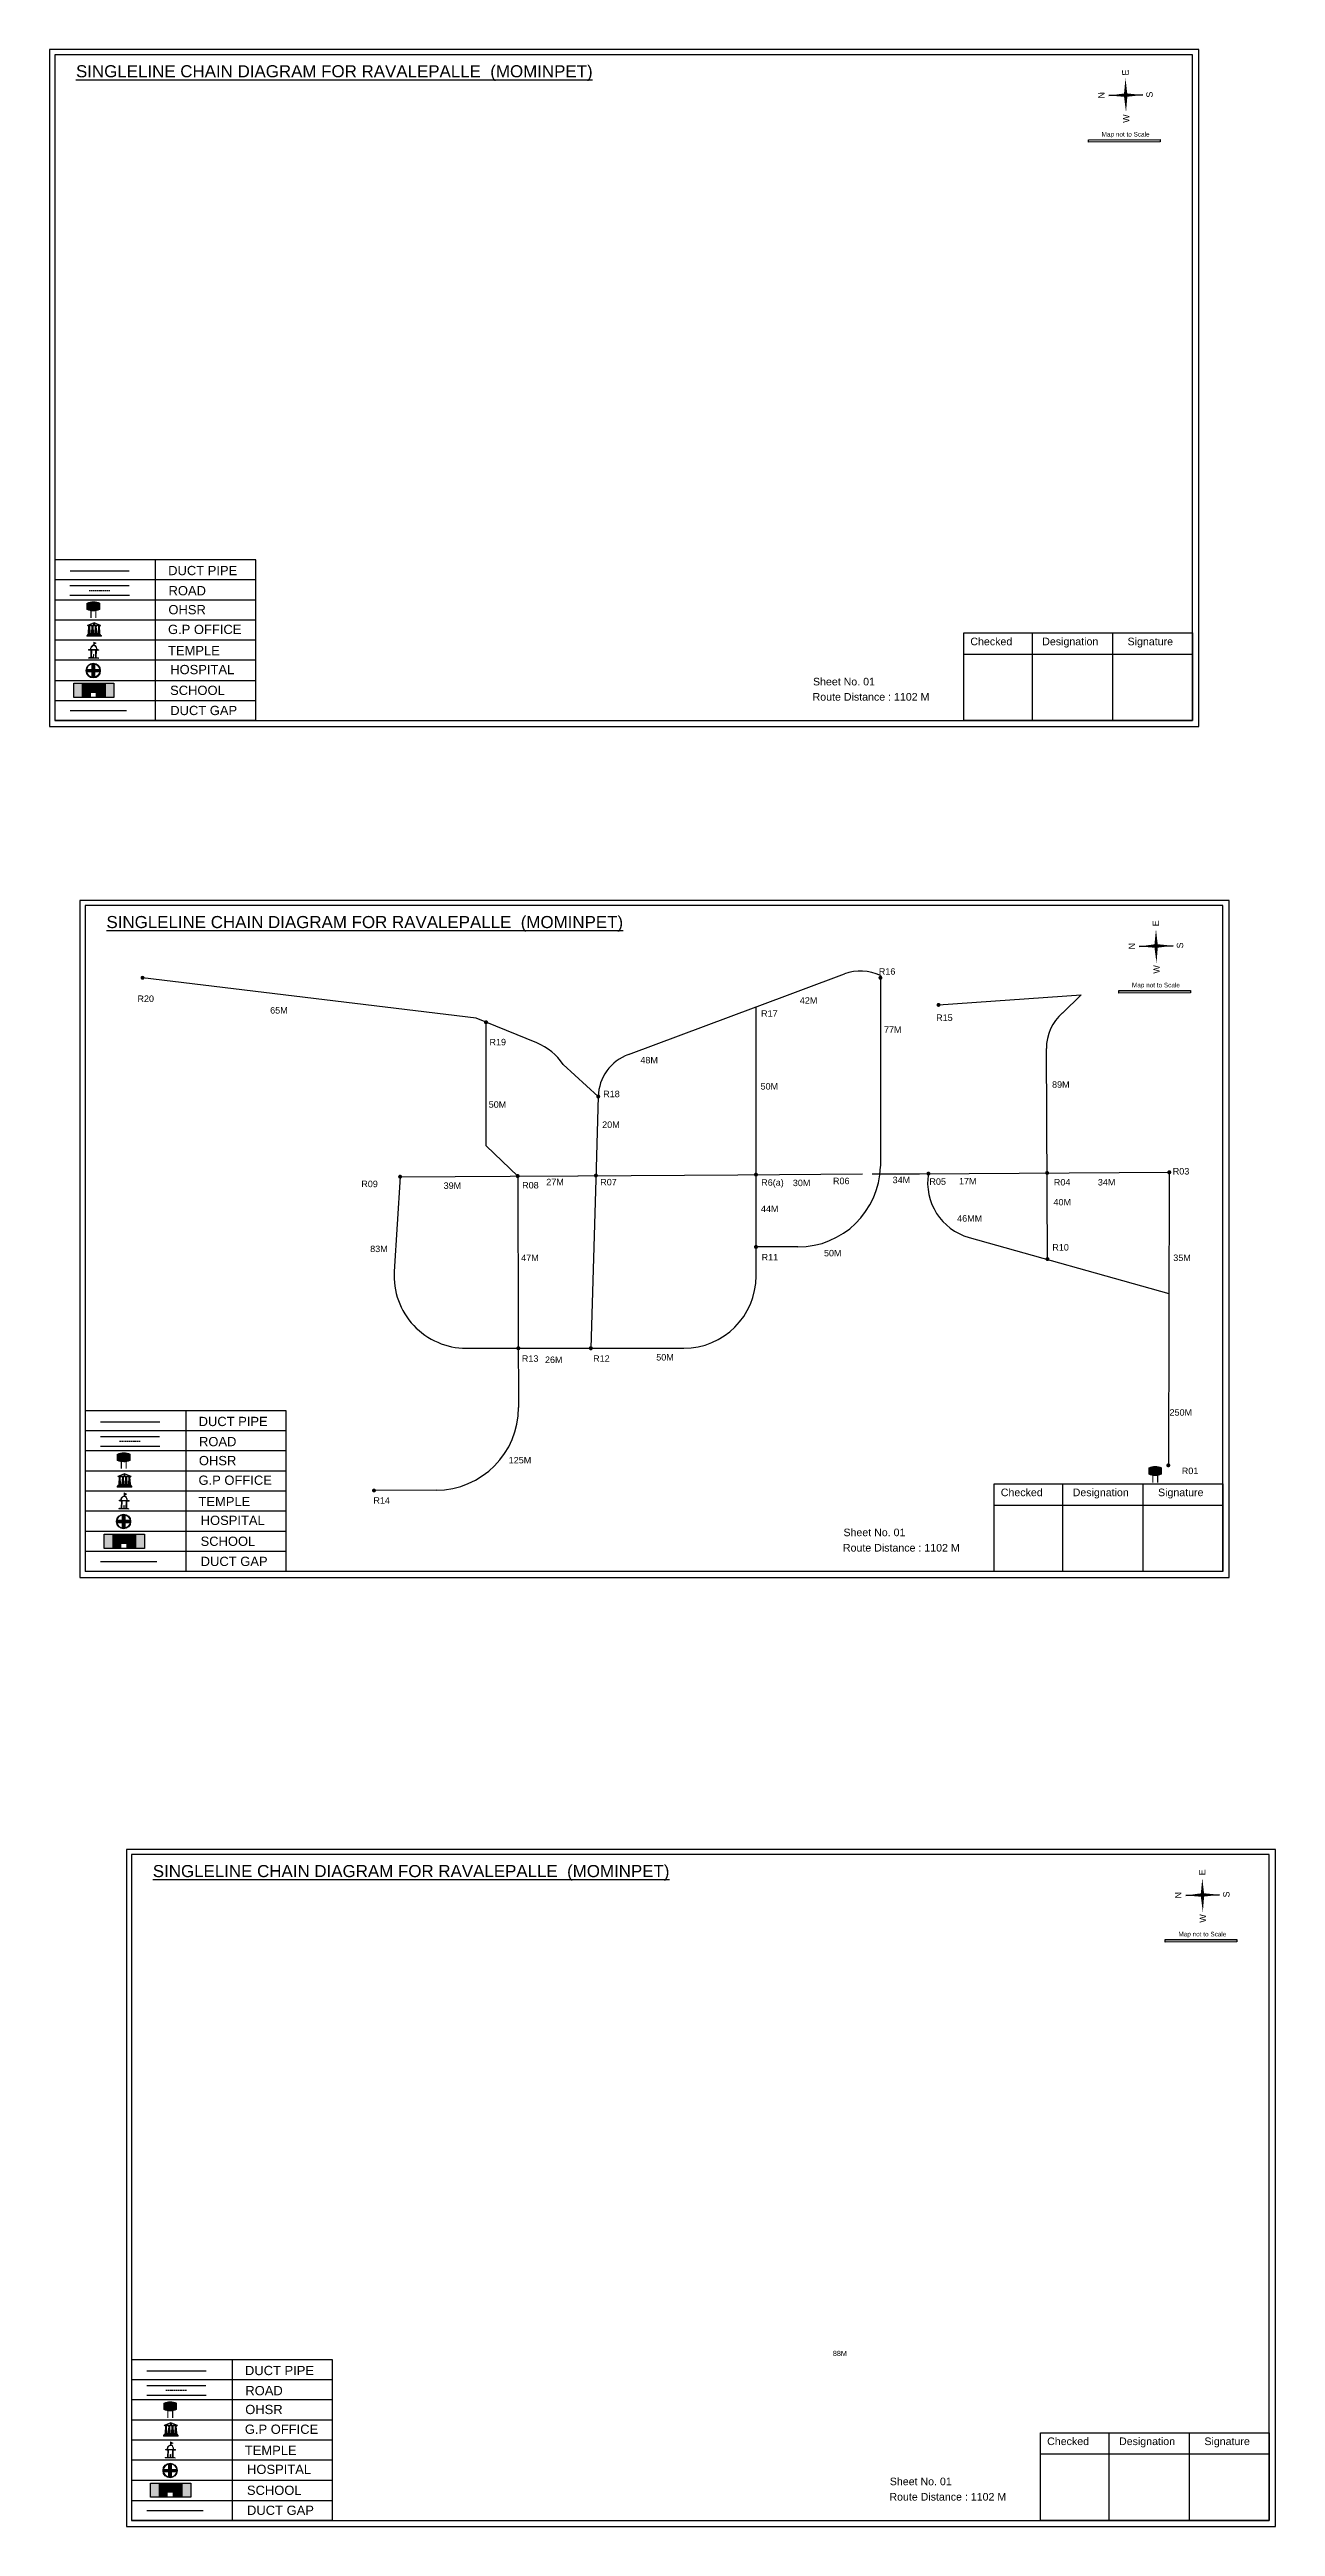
# Model space of a CAD drawing. Header units: inches. Extents: x -117 to 51867, y -12715 to 3423.
# Drawn here: x 19294 to 20244, y -12180 to -10261 of the extents above; entities that cross this region are included whole.
import ezdxf

# ---------------------------------------------------------------- set-up
doc = ezdxf.new("R2010")
doc.units = ezdxf.units.IN
doc.header["$MEASUREMENT"] = 0
doc.linetypes.add('DASHEDX2', pattern=[1.5, 1, -0.5])
for name, color, linetype in [('LANDMARK', 7, 'Continuous'), ('OHT', 7, 'Continuous'), ('pipe', 5, 'Continuous')]:
    doc.layers.add(name, color=color, linetype=linetype)
doc.styles.get("Standard").update_dxf_attribs({"font": 'arial.ttf'})

# ---------------------------------------------------------------- blocks, each defined once
blk = doc.blocks.new('OHT')
at = {"linetype": 'Continuous', "lineweight": 0, "true_color": 0x0ffffc}
blk.add_hatch(color=4, dxfattribs=at).paths.add_polyline_path([(0.01, 1), (0, 1, 0.101323), (-0.4, 0.92), (-0.4, 0.52, 0.194075), (0.4, 0.52), (0.4, 0.92, 0.097877)])
at = {"color": 4, "linetype": 'Continuous', "lineweight": 0, "true_color": 0x0ffffc, "flags": 128}
for points in [[(-0.4, 0.52), (-0.4, 0.92)], [(0.4, 0.52), (0.4, 0.92)]]:
    blk.add_lwpolyline(points, dxfattribs=at)
at = {"color": 4, "linetype": 'Continuous', "lineweight": 0, "true_color": 0x0ffffc, "const_width": 0.075, "flags": 128}
for points in [[(-0.15, 0), (-0.15, 0.48)], [(0.15, 0), (0.15, 0.47)]]:
    blk.add_lwpolyline(points, dxfattribs=at)
at = {"color": 4, "linetype": 'Continuous', "lineweight": 0, "true_color": 0x0ffffc}
for centre, radius, start, end in [((0.01, -0.02), 1.02, 67.3109, 113.4711), ((0, 1.51), 1.07, 247.7682, 291.7007)]:
    blk.add_arc(centre, radius, start, end, dxfattribs=at)
blk = doc.blocks.new('Government_Office')
at = {"linetype": 'Continuous', "lineweight": 0, "true_color": 0xff0000}
for points in [[(-0.5, 0.05), (0.5, 0.05), (0.5, 0), (-0.5, 0)], [(-0.45, 0.08), (-0.45, 0.12), (0.45, 0.12), (0.45, 0.08)], [(-0.4, 0.14), (-0.4, 0.18), (0.4, 0.18), (0.4, 0.14)]]:
    blk.add_hatch(color=1, dxfattribs=at).paths.add_polyline_path(points)
h = blk.add_hatch(color=1, dxfattribs=at)
h.paths.add_polyline_path([(0.44, 0.72), (0.45, 0.75), (0, 0.93), (-0.45, 0.75), (-0.44, 0.72)])
h.paths.add_polyline_path([(0.36, 0.75), (-0.36, 0.75), (0, 0.9)], flags=16)
h.paths.add_polyline_path([(0, 0.78, -1), (0, 0.87, -1)], flags=0)
h = blk.add_hatch(color=1, dxfattribs=at)
edge = h.paths.add_edge_path()
edge.add_line((-0.27, 0.2), (-0.3, 0.68))
edge.add_line((-0.3, 0.68), (-0.29, 0.68))
edge.add_arc((-0.28, 0.69), 0.0176, 225.304, 441.5659)
edge.add_line((-0.28, 0.7), (-0.39, 0.7))
edge.add_arc((-0.39, 0.69), 0.0176, 98.4341, 314.696)
edge.add_line((-0.38, 0.68), (-0.37, 0.68))
edge.add_line((-0.37, 0.68), (-0.4, 0.2))
edge.add_line((-0.4, 0.2), (-0.27, 0.2))
h = blk.add_hatch(color=1, dxfattribs=at)
edge = h.paths.add_edge_path()
edge.add_line((-0.05, 0.2), (-0.07, 0.68))
edge.add_line((-0.07, 0.68), (-0.07, 0.68))
edge.add_arc((-0.05, 0.69), 0.0176, 225.304, 441.5659)
edge.add_line((-0.05, 0.7), (-0.17, 0.7))
edge.add_arc((-0.17, 0.69), 0.0176, 98.4341, 314.696)
edge.add_line((-0.16, 0.68), (-0.15, 0.68))
edge.add_line((-0.15, 0.68), (-0.18, 0.2))
edge.add_line((-0.18, 0.2), (-0.05, 0.2))
h = blk.add_hatch(color=1, dxfattribs=at)
edge = h.paths.add_edge_path()
edge.add_arc((0, 0.83), 0.0467, 90, 270)
edge.add_arc((0, 0.83), 0.0467, 270, 450)
h = blk.add_hatch(color=1, dxfattribs=at)
edge = h.paths.add_edge_path()
edge.add_line((0.18, 0.2), (0.15, 0.68))
edge.add_line((0.15, 0.68), (0.16, 0.68))
edge.add_arc((0.17, 0.69), 0.0176, 225.304, 441.5659)
edge.add_line((0.17, 0.7), (0.05, 0.7))
edge.add_arc((0.05, 0.69), 0.0176, 98.4341, 314.696)
edge.add_line((0.07, 0.68), (0.07, 0.68))
edge.add_line((0.07, 0.68), (0.05, 0.2))
edge.add_line((0.05, 0.2), (0.18, 0.2))
h = blk.add_hatch(color=1, dxfattribs=at)
edge = h.paths.add_edge_path()
edge.add_line((0.4, 0.2), (0.37, 0.68))
edge.add_line((0.37, 0.68), (0.38, 0.68))
edge.add_arc((0.39, 0.69), 0.0176, 225.304, 441.5659)
edge.add_line((0.4, 0.7), (0.28, 0.7))
edge.add_arc((0.28, 0.69), 0.0176, 98.4341, 314.696)
edge.add_line((0.29, 0.68), (0.3, 0.68))
edge.add_line((0.3, 0.68), (0.27, 0.2))
edge.add_line((0.27, 0.2), (0.4, 0.2))
at = {"color": 1, "linetype": 'Continuous', "lineweight": 0, "true_color": 0xff0000, "flags": 128}
for points in [[(-0.5, 0.05), (0.5, 0.05), (0.5, 0), (-0.5, 0)], [(-0.45, 0.75), (-0.44, 0.72), (0.44, 0.72), (0.45, 0.75), (0, 0.93)], [(-0.45, 0.08), (-0.45, 0.12), (0.45, 0.12), (0.45, 0.08)], [(-0.4, 0.14), (-0.4, 0.18), (0.4, 0.18), (0.4, 0.14)], [(-0.36, 0.75), (0.36, 0.75), (0, 0.9)]]:
    blk.add_lwpolyline(points, close=True, dxfattribs=at)
for points in [[(-0.27, 0.2), (-0.3, 0.68), (-0.29, 0.68, 1.379694), (-0.28, 0.7), (-0.39, 0.7, 1.379694), (-0.38, 0.68), (-0.37, 0.68), (-0.4, 0.2)], [(-0.05, 0.2), (-0.07, 0.68), (-0.07, 0.68, 1.379694), (-0.05, 0.7), (-0.17, 0.7, 1.379694), (-0.16, 0.68), (-0.15, 0.68), (-0.18, 0.2)], [(0, 0.87, 1), (0, 0.78, 1)], [(0.18, 0.2), (0.15, 0.68), (0.16, 0.68, 1.379694), (0.17, 0.7), (0.05, 0.7, 1.379694), (0.07, 0.68), (0.07, 0.68), (0.05, 0.2)], [(0.4, 0.2), (0.37, 0.68), (0.38, 0.68, 1.379694), (0.4, 0.7), (0.28, 0.7, 1.379694), (0.29, 0.68), (0.3, 0.68), (0.27, 0.2)]]:
    blk.add_lwpolyline(points, format="xyb", close=True, dxfattribs=at)
blk = doc.blocks.new('Temple')
at = {"linetype": 'Continuous', "lineweight": 0, "true_color": 0xff0000}
h = blk.add_hatch(color=1, dxfattribs=at)
edge = h.paths.add_edge_path()
edge.add_line((0.17, 0.49), (0.22, 0.49))
edge.add_line((0.22, 0.49), (0.22, 0.5))
edge.add_line((0.22, 0.5), (0.31, 0.5))
edge.add_line((0.31, 0.5), (0.31, 0.53))
edge.add_line((0.31, 0.53), (0.26, 0.53))
edge.add_line((0.26, 0.53), (0.26, 0.54))
edge.add_line((0.26, 0.54), (0.2, 0.54))
edge.add_spline(control_points=[(0.2, 0.54), (0.2, 0.59), (0.19, 0.64), (0.14, 0.74), (0.09, 0.79), (0.03, 0.8), (0.02, 0.81), (0.01, 0.81)], knot_values=[4.712389, 4.712389, 4.712389, 4.712389, 5.278166, 5.278166, 6.117402, 6.117402, 6.223801, 6.223801, 6.223801, 6.223801], degree=3, periodic=0)
edge.add_line((0.01, 0.81), (0.01, 0.79))
edge.add_line((0.01, 0.79), (-0.01, 0.79))
edge.add_line((-0.01, 0.79), (-0.01, 0.81))
edge.add_spline(control_points=[(-0.01, 0.81), (-0.05, 0.8), (-0.1, 0.78), (-0.17, 0.7), (-0.2, 0.63), (-0.2, 0.55), (-0.2, 0.55), (-0.2, 0.54)], knot_values=[6.343965, 6.343965, 6.343965, 6.343965, 6.956638, 6.956638, 7.795874, 7.795874, 7.853982, 7.853982, 7.853982, 7.853982], degree=3, periodic=0)
edge.add_line((-0.2, 0.54), (-0.26, 0.54))
edge.add_line((-0.26, 0.54), (-0.26, 0.53))
edge.add_line((-0.26, 0.53), (-0.31, 0.53))
edge.add_line((-0.31, 0.53), (-0.31, 0.5))
edge.add_line((-0.31, 0.5), (-0.22, 0.5))
edge.add_line((-0.22, 0.5), (-0.22, 0.49))
edge.add_line((-0.22, 0.49), (-0.17, 0.49))
edge.add_line((-0.17, 0.49), (-0.17, 0.07))
edge.add_arc((-0.2, 0.07), 0.03, -90, 0, ccw=False)
edge.add_line((-0.2, 0.04), (-0.26, 0.04))
edge.add_line((-0.26, 0.04), (-0.26, 0.03))
edge.add_line((-0.26, 0.03), (-0.31, 0.03))
edge.add_line((-0.31, 0.03), (-0.31, 0))
edge.add_line((-0.31, 0), (0.31, 0))
edge.add_line((0.31, 0), (0.31, 0.03))
edge.add_line((0.31, 0.03), (0.26, 0.03))
edge.add_line((0.26, 0.03), (0.26, 0.04))
edge.add_line((0.26, 0.04), (0.2, 0.04))
edge.add_arc((0.2, 0.07), 0.03, 180, 270, ccw=False)
edge.add_line((0.17, 0.07), (0.17, 0.49))
h.paths.add_polyline_path([(0.12, 0.07, -0.414214), (0.1, 0.04), (0.05, 0.04), (0.05, 0.03), (-0.05, 0.03), (-0.05, 0.04), (-0.1, 0.04, -0.414214), (-0.12, 0.07), (-0.12, 0.5), (0.12, 0.5)], flags=16)
edge = h.paths.add_edge_path(flags=16)
edge.add_ellipse((0, 0.54), major_axis=(0, 0.242), ratio=0.722808, start_angle=270, end_angle=450, ccw=False)
edge.add_line((0.17, 0.54), (-0.17, 0.54))
h.paths.add_polyline_path([(0.01, 0.23), (0.01, 0.07), (-0.01, 0.07), (-0.01, 0.23)], flags=0)
at = {"linetype": 'Continuous', "lineweight": 0, "true_color": 0xe66000}
blk.add_hatch(color=32, dxfattribs=at).paths.add_polyline_path([(-0.01, 1), (0.15, 0.93), (0, 0.85)])
at = {"linetype": 'Continuous', "lineweight": 0, "true_color": 0xff0000}
h = blk.add_hatch(color=1, dxfattribs=at)
edge = h.paths.add_edge_path()
edge.add_line((0.01, 0.86), (0, 0.85))
edge.add_line((0, 0.85), (0, 0.93))
edge.add_line((0, 0.93), (-0.01, 0.93))
edge.add_line((-0.01, 0.93), (-0.01, 0.81))
edge.add_spline(control_points=[(-0.01, 0.81), (0, 0.81), (0, 0.81), (0.01, 0.81)], knot_values=[6.223801, 6.223801, 6.223801, 6.223801, 6.343965, 6.343965, 6.343965, 6.343965], degree=3, periodic=0)
edge.add_line((0.01, 0.81), (0.01, 0.86))
h = blk.add_hatch(color=1, dxfattribs=at)
edge = h.paths.add_edge_path()
edge.add_line((0.01, 0.79), (0.01, 0.81))
edge.add_spline(control_points=[(0.01, 0.81), (0, 0.81), (0, 0.81), (-0.01, 0.81)], knot_values=[6.223801, 6.223801, 6.223801, 6.223801, 6.343965, 6.343965, 6.343965, 6.343965], degree=3, periodic=0)
edge.add_line((-0.01, 0.81), (-0.01, 0.79))
edge.add_line((-0.01, 0.79), (0.01, 0.79))
at = {"color": 1, "linetype": 'Continuous', "lineweight": 0, "true_color": 0xff0000, "flags": 128}
blk.add_lwpolyline([(0.2, 0.54), (0.26, 0.54), (0.26, 0.53), (0.31, 0.53), (0.31, 0.5), (0.22, 0.5), (0.22, 0.49), (0.17, 0.49), (0.17, 0.07, 0.414214), (0.2, 0.04), (0.26, 0.04), (0.26, 0.03), (0.31, 0.03), (0.31, 0), (-0.31, 0), (-0.31, 0.03), (-0.26, 0.03), (-0.26, 0.04), (-0.2, 0.04, 0.414214), (-0.17, 0.07), (-0.17, 0.49), (-0.22, 0.49), (-0.22, 0.5), (-0.31, 0.5), (-0.31, 0.53), (-0.26, 0.53), (-0.26, 0.54), (-0.2, 0.54)], format="xyb", dxfattribs=at)
blk.add_lwpolyline([(-0.17, 0.54), (0.17, 0.54)], dxfattribs=at)
blk.add_lwpolyline([(0.12, 0.5), (0.12, 0.07, -0.414214), (0.1, 0.04), (0.05, 0.04), (0.05, 0.03), (-0.05, 0.03), (-0.05, 0.04), (-0.1, 0.04, -0.414214), (-0.12, 0.07), (-0.12, 0.5)], format="xyb", close=True, dxfattribs=at)
at = {"color": 32, "linetype": 'Continuous', "lineweight": 0, "true_color": 0xe66000, "flags": 128}
blk.add_lwpolyline([(-0.01, 1), (0.15, 0.93), (0, 0.85), (-0.01, 1)], dxfattribs=at)
at = {"color": 1, "linetype": 'Continuous', "lineweight": 0, "true_color": 0xff0000, "flags": 128}
for points in [[(0.01, 0.93), (-0.01, 0.93), (-0.01, 0.79), (0.01, 0.79)], [(0.01, 0.23), (-0.01, 0.23), (-0.01, 0.07), (0.01, 0.07)]]:
    blk.add_lwpolyline(points, close=True, dxfattribs=at)
at = {"color": 1, "linetype": 'Continuous', "lineweight": 0, "true_color": 0xff0000}
blk.add_ellipse((0, 0.54), major_axis=(0, 0.242), ratio=0.722808, start_param=4.712389, end_param=7.853982, dxfattribs=at)
blk.add_open_spline([(0.2, 0.54), (0.2, 0.59), (0.19, 0.64), (0.14, 0.74), (0.09, 0.79), (-0.02, 0.82), (-0.08, 0.79), (-0.17, 0.7), (-0.2, 0.63), (-0.2, 0.55), (-0.2, 0.55), (-0.2, 0.54)], degree=3, knots=[4.712389, 4.712389, 4.712389, 4.712389, 5.278166, 5.278166, 6.117402, 6.117402, 6.956638, 6.956638, 7.795874, 7.795874, 7.853982, 7.853982, 7.853982, 7.853982], dxfattribs=at)
blk = doc.blocks.new('*U76')
at = {"color": 0, "linetype": 'DASHEDX2', "transparency": 16777216}
blk.add_line((-8.2, 0), (8, 0), dxfattribs=at)
blk = doc.blocks.new('Hospital')
at = {"linetype": 'Continuous', "lineweight": 0, "true_color": 0x000000}
h = blk.add_hatch(color=18, dxfattribs=at)
h.paths.add_polyline_path([(-0.5, 0, 1), (0.5, 0, 1)])
h.paths.add_polyline_path([(0.45, 0, -1), (-0.45, 0, -1)], flags=16)
at = {"linetype": 'Continuous', "true_color": 0xff0000}
blk.add_hatch(color=1, dxfattribs=at).paths.add_polyline_path([(-0.39, 0.08), (-0.08, 0.08), (-0.08, 0.39), (0.08, 0.39), (0.08, 0.08), (0.39, 0.08), (0.39, -0.08), (0.08, -0.08), (0.08, -0.39), (-0.08, -0.39), (-0.08, -0.08), (-0.39, -0.08)])
at = {"color": 1, "linetype": 'Continuous', "true_color": 0xff0000, "flags": 128}
blk.add_lwpolyline([(-0.39, 0.08), (-0.08, 0.08), (-0.08, 0.39), (0.08, 0.39), (0.08, 0.08), (0.39, 0.08), (0.39, -0.08), (0.08, -0.08), (0.08, -0.39), (-0.08, -0.39), (-0.08, -0.08), (-0.39, -0.08)], close=True, dxfattribs=at)
at = {"color": 18, "linetype": 'Continuous', "lineweight": 0, "true_color": 0x000000}
for radius in [0.5, 0.446]:
    blk.add_circle((0, 0), radius, dxfattribs=at)
blk = doc.blocks.new('*U66')
at = {"color": 0, "linetype": 'DASHEDX2', "transparency": 16777216}
blk.add_line((-8.2, 0), (8, 0), dxfattribs=at)
blk = doc.blocks.new('*U68')
at = {"color": 0, "linetype": 'DASHEDX2', "transparency": 16777216}
blk.add_line((-8.2, 0), (8, 0), dxfattribs=at)

msp = doc.modelspace()

# ---------------------------------------------------------------- hatches: boundary and pattern name
at = {"true_color": 0x0093dd}
h = msp.add_hatch(color=142, dxfattribs=at)
h.dxf.hatch_style = 1
h.paths.add_polyline_path([(20099, -10331.3), (20099, -10333.1), (20154.5, -10333), (20154.5, -10331.2)])
at = {"true_color": 0xc8c92d}
h = msp.add_hatch(color=52, dxfattribs=at)
h.dxf.hatch_style = 1
h.paths.add_polyline_path([(19319.2, -10752.2), (19313, -10752.2), (19313, -10763.3), (19319.2, -10763.3)])
h.paths.add_polyline_path([(19344, -10752.2), (19337.9, -10752.2), (19337.9, -10763.3), (19344, -10763.3)])
at = {"true_color": 0x293189}
h = msp.add_hatch(color=177, dxfattribs=at)
h.dxf.hatch_style = 1
h.paths.add_polyline_path([(19337.9, -10752.2), (19319.2, -10752.2), (19319.2, -10763.3), (19326.2, -10763.3), (19326.2, -10759.7), (19330, -10759.7), (19330, -10763.3), (19337.9, -10763.3)])
h.paths.add_polyline_path([(19321.8, -10754.7), (19320.5, -10754.7), (19320.5, -10753.4), (19321.8, -10753.4)], flags=16)
h.paths.add_polyline_path([(19334.7, -10754.7), (19334.7, -10753.4), (19336.1, -10753.4), (19336.1, -10754.7)], flags=16)
at = {"ltscale": 0.5}
h = msp.add_hatch(color=5, dxfattribs=at)
h.dxf.hatch_style = 1
h.paths.add_polyline_path([(19367.8, -10980.5, 1), (19364.7, -10980.5, 1)])
h = msp.add_hatch(color=5, dxfattribs=at)
h.dxf.hatch_style = 1
h.paths.add_polyline_path([(19939.4, -10980.5, 1), (19936.3, -10980.5, 1)])
at = {"true_color": 0x0093dd}
h = msp.add_hatch(color=142, dxfattribs=at)
h.dxf.hatch_style = 1
h.paths.add_polyline_path([(20122.6, -10990.4), (20122.6, -10992.3), (20178.1, -10992.2), (20178.1, -10990.3)])
at = {"ltscale": 0.5}
h = msp.add_hatch(color=5, dxfattribs=at)
h.dxf.hatch_style = 1
h.paths.add_polyline_path([(19633.9, -11015, 1), (19630.8, -11015, 1)])
h = msp.add_hatch(color=5, dxfattribs=at)
h.dxf.hatch_style = 1
h.paths.add_polyline_path([(19984.4, -11001.5, 1), (19981.3, -11001.5, 1)])
h = msp.add_hatch(color=5, dxfattribs=at)
h.dxf.hatch_style = 1
h.paths.add_polyline_path([(19720.8, -11072.5, 1), (19717.7, -11072.5, 1)])
h = msp.add_hatch(color=5, dxfattribs=at)
h.dxf.hatch_style = 1
h.paths.add_polyline_path([(19567.3, -11134.6, 1), (19564.2, -11134.6, 1)])
h = msp.add_hatch(color=5, dxfattribs=at)
h.dxf.hatch_style = 1
h.paths.add_polyline_path([(19658.4, -11134.1, 1), (19655.3, -11134.1, 1)])
h = msp.add_hatch(color=5, dxfattribs=at)
h.dxf.hatch_style = 1
h.paths.add_polyline_path([(19719, -11133.7, 1), (19715.9, -11133.7, 1)])
h = msp.add_hatch(color=5, dxfattribs=at)
h.dxf.hatch_style = 1
h.paths.add_polyline_path([(19843, -11133, 1), (19839.9, -11133, 1)])
h = msp.add_hatch(color=5, dxfattribs=at)
h.dxf.hatch_style = 1
h.paths.add_polyline_path([(19976.6, -11132.2, 1), (19973.5, -11132.2, 1)])
h = msp.add_hatch(color=5, dxfattribs=at)
h.dxf.hatch_style = 1
h.paths.add_polyline_path([(20068.5, -11131.7, 1), (20065.4, -11131.7, 1)])
h = msp.add_hatch(color=5, dxfattribs=at)
h.dxf.hatch_style = 1
h.paths.add_polyline_path([(20163.2, -11131.2, 1), (20160, -11131.2, 1)])
h = msp.add_hatch(color=5, dxfattribs=at)
h.dxf.hatch_style = 1
h.paths.add_polyline_path([(19843, -11189, 1), (19839.9, -11189, 1)])
h = msp.add_hatch(color=5, dxfattribs=at)
h.dxf.hatch_style = 1
h.paths.add_polyline_path([(20068.8, -11198.4, 1), (20065.7, -11198.4, 1)])
h = msp.add_hatch(color=5, dxfattribs=at)
h.dxf.hatch_style = 1
h.paths.add_polyline_path([(19658.9, -11267.5, 1), (19655.8, -11267.5, 1)])
h = msp.add_hatch(color=5, dxfattribs=at)
h.dxf.hatch_style = 1
h.paths.add_polyline_path([(19715.1, -11267.5, 1), (19711.9, -11267.5, 1)])
h = msp.add_hatch(color=5, dxfattribs=at)
h.dxf.hatch_style = 1
h.paths.add_polyline_path([(20162.4, -11358.2, 1), (20159.3, -11358.2, 1)])
h = msp.add_hatch(color=5, dxfattribs=at)
h.dxf.hatch_style = 1
h.paths.add_polyline_path([(19547.1, -11377.7, 1), (19544, -11377.7, 1)])
at = {"true_color": 0xc8c92d}
h = msp.add_hatch(color=52, dxfattribs=at)
h.dxf.hatch_style = 1
h.paths.add_polyline_path([(19342.8, -11411.4), (19336.6, -11411.4), (19336.6, -11422.5), (19342.8, -11422.5)])
h.paths.add_polyline_path([(19367.6, -11411.4), (19361.4, -11411.4), (19361.4, -11422.5), (19367.6, -11422.5)])
at = {"true_color": 0x293189}
h = msp.add_hatch(color=177, dxfattribs=at)
h.dxf.hatch_style = 1
h.paths.add_polyline_path([(19361.4, -11411.4), (19342.8, -11411.4), (19342.8, -11422.5), (19349.8, -11422.5), (19349.8, -11418.8), (19353.6, -11418.8), (19353.6, -11422.5), (19361.4, -11422.5)])
h.paths.add_polyline_path([(19345.4, -11413.8), (19344.1, -11413.8), (19344.1, -11412.6), (19345.4, -11412.6)], flags=16)
h.paths.add_polyline_path([(19358.3, -11413.8), (19358.3, -11412.6), (19359.7, -11412.6), (19359.7, -11413.8)], flags=16)
at = {"true_color": 0x0093dd}
h = msp.add_hatch(color=142, dxfattribs=at)
h.dxf.hatch_style = 1
h.paths.add_polyline_path([(20158.5, -11725.6), (20158.5, -11727.5), (20214, -11727.3), (20214, -11725.5)])
at = {"true_color": 0xc8c92d}
h = msp.add_hatch(color=52, dxfattribs=at)
h.dxf.hatch_style = 1
h.paths.add_polyline_path([(19378.7, -12146.6), (19372.5, -12146.6), (19372.5, -12157.6), (19378.7, -12157.6)])
h.paths.add_polyline_path([(19403.5, -12146.6), (19397.4, -12146.6), (19397.4, -12157.6), (19403.5, -12157.6)])
at = {"true_color": 0x293189}
h = msp.add_hatch(color=177, dxfattribs=at)
h.dxf.hatch_style = 1
h.paths.add_polyline_path([(19397.4, -12146.6), (19378.7, -12146.6), (19378.7, -12157.6), (19385.7, -12157.6), (19385.7, -12154), (19389.5, -12154), (19389.5, -12157.6), (19397.4, -12157.6)])
h.paths.add_polyline_path([(19381.3, -12149), (19380, -12149), (19380, -12147.8), (19381.3, -12147.8)], flags=16)
h.paths.add_polyline_path([(19394.2, -12149), (19394.2, -12147.8), (19395.6, -12147.8), (19395.6, -12149)], flags=16)

# ---------------------------------------------------------------- linework, layer by layer
for p, q in [((20141, -10296.6), (20114.8, -10297)), ((20114.8, -10297), (20141, -10296.6)), ((20141, -10296.6), (20114.8, -10297)), ((20127.9, -10296.8), (20141, -10296.6)), ((19298.3, -10656.8), (19298.3, -10780)), ((19376.1, -10656.8), (19376.1, -10781.2)), ((19453.9, -10672.3), (19298.3, -10672.3)), ((19453.9, -10687.9), (19298.3, -10687.9)), ((19310, -10676.6), (19355.9, -10676.6)), ((19310, -10684.1), (19356.1, -10684.1)), ((19453.9, -10703.4), (19298.3, -10703.4)), ((19453.9, -10719), (19298.3, -10719)), ((19453.9, -10734.5), (19298.3, -10734.5)), ((19298.3, -10750.1), (19453.9, -10750.1)), ((19298.3, -10765.6), (19453.9, -10765.6)), ((19298.3, -10780), (19298.3, -10781.2)), ((19298.3, -10780.2), (19298.3, -10781.2)), ((19453.9, -10781.2), (19298.3, -10781.2)), ((20164.6, -10955.7), (20138.3, -10956.2)), ((20138.3, -10956.2), (20164.6, -10955.7)), ((20164.6, -10955.7), (20138.3, -10956.2)), ((20151.5, -10956), (20164.6, -10955.7)), ((19321.9, -11315.9), (19321.9, -11439.1)), ((19399.7, -11315.9), (19399.7, -11440.4)), ((19477.4, -11331.5), (19321.9, -11331.5)), ((19333.6, -11335.8), (19379.5, -11335.8)), ((19477.4, -11347), (19321.9, -11347)), ((19333.6, -11343.3), (19379.7, -11343.3)), ((19477.4, -11362.6), (19321.9, -11362.6)), ((19477.4, -11378.1), (19321.9, -11378.1)), ((19477.4, -11393.7), (19321.9, -11393.7)), ((19321.9, -11409.3), (19477.4, -11409.3)), ((19321.9, -11424.8), (19477.4, -11424.8)), ((19321.9, -11439.1), (19321.9, -11440.4)), ((19321.9, -11439.4), (19321.9, -11440.3)), ((19477.4, -11440.4), (19321.9, -11440.4)), ((20200.6, -11690.9), (20174.3, -11691.4)), ((20174.3, -11691.4), (20200.6, -11690.9)), ((20200.6, -11690.9), (20174.3, -11691.4)), ((20187.4, -11691.2), (20200.6, -11690.9)), ((19357.8, -12051.1), (19357.8, -12174.3)), ((19513.4, -12066.7), (19357.8, -12066.7)), ((19435.6, -12051.1), (19435.6, -12175.5)), ((19513.4, -12082.2), (19357.8, -12082.2)), ((19369.5, -12071), (19415.4, -12071)), ((19369.5, -12078.5), (19415.6, -12078.5)), ((19513.4, -12097.8), (19357.8, -12097.8)), ((19513.4, -12113.3), (19357.8, -12113.3)), ((19513.4, -12128.9), (19357.8, -12128.9)), ((19357.8, -12144.4), (19513.4, -12144.4)), ((19357.8, -12160), (19513.4, -12160)), ((19357.8, -12174.3), (19357.8, -12175.5)), ((19357.8, -12174.6), (19357.8, -12175.5)), ((19513.4, -12175.5), (19357.8, -12175.5))]:
    msp.add_line(p, q)
at = {"color": 1}
for p, q in [((20114.8, -10297), (20127.9, -10296.8)), ((20138.3, -10956.2), (20151.5, -10956)), ((20174.3, -11691.4), (20187.4, -11691.2))]:
    msp.add_line(p, q, dxfattribs=at)
at = {"color": 242, "true_color": 0xcd2027}
for p, q in [((20055.4, -10713.3), (20055.4, -10781.2)), ((20117.6, -10713.3), (20117.6, -10781.2)), ((20002.4, -10729.8), (20179.6, -10729.8)), ((20079, -11372.5), (20079, -11440.4)), ((20141.2, -11372.5), (20141.2, -11440.4)), ((20026, -11389), (20203.2, -11389)), ((20114.9, -12107.7), (20114.9, -12175.6)), ((20177.1, -12107.7), (20177.1, -12175.6)), ((20061.9, -12124.1), (20239.1, -12124.1))]:
    msp.add_line(p, q, dxfattribs=at)
for points in [[(19294.2, -10261.4), (19294.2, -10785.9), (20184.4, -10785.9), (20184.4, -10261.4)], [(19298.3, -10265.4), (19298.3, -10781.2), (20179.6, -10781.2), (20179.6, -10265.4)], [(19344.1, -10752.2), (19344.1, -10763.3), (19313, -10763.3), (19313, -10752.2)], [(19321.8, -10753.4), (19321.8, -10754.7), (19320.5, -10754.7), (19320.5, -10753.4)], [(19334.7, -10754.7), (19334.7, -10753.4), (19336.1, -10753.4), (19336.1, -10754.7)], [(19317.8, -10920.6), (19317.8, -11445.1), (20207.9, -11445.1), (20207.9, -10920.6)], [(19321.9, -10924.6), (19321.9, -11440.3), (20203.2, -11440.3), (20203.2, -10924.6)], [(19367.7, -11411.4), (19367.7, -11422.5), (19336.6, -11422.5), (19336.6, -11411.4)], [(19345.4, -11412.6), (19345.4, -11413.8), (19344.1, -11413.8), (19344.1, -11412.6)], [(19358.3, -11413.8), (19358.3, -11412.6), (19359.7, -11412.6), (19359.7, -11413.8)], [(19353.7, -11655.7), (19353.7, -12180.2), (20243.9, -12180.2), (20243.9, -11655.7)], [(19357.8, -11659.8), (19357.8, -12175.5), (20239.1, -12175.5), (20239.1, -11659.8)], [(19403.6, -12146.6), (19403.6, -12157.6), (19372.5, -12157.6), (19372.5, -12146.6)], [(19381.3, -12147.8), (19381.3, -12149), (19380, -12149), (19380, -12147.8)], [(19394.2, -12149), (19394.2, -12147.8), (19395.6, -12147.8), (19395.6, -12149)]]:
    msp.add_lwpolyline(points, close=True)
at = {"color": 142, "true_color": 0x0093dd}
for points in [[(20154.5, -10333), (20099, -10333.1), (20099, -10331.3), (20154.5, -10331.2), (20154.5, -10333)], [(20178.1, -10992.2), (20122.6, -10992.3), (20122.6, -10990.4), (20178.1, -10990.3), (20178.1, -10992.2)], [(20214, -11727.3), (20158.5, -11727.5), (20158.5, -11725.6), (20214, -11725.5), (20214, -11727.3)]]:
    msp.add_lwpolyline(points, dxfattribs=at)
for points in [[(19453.9, -10781.2), (19453.9, -10656.8), (19298.3, -10656.8)], [(19324.9, -10763.3), (19324.9, -10759.2), (19331.4, -10759.2), (19331.4, -10763.3)], [(19477.4, -11440.4), (19477.4, -11315.9), (19321.9, -11315.9)], [(19348.4, -11422.5), (19348.4, -11418.4), (19355, -11418.4), (19355, -11422.5)], [(19513.4, -12175.5), (19513.4, -12051.1), (19357.8, -12051.1)], [(19384.4, -12157.6), (19384.4, -12153.5), (19390.9, -12153.5), (19390.9, -12157.6)]]:
    msp.add_lwpolyline(points)
at = {"color": 242, "true_color": 0xcd2027}
for points in [[(20179.6, -10781.2), (20002.4, -10781.2), (20002.4, -10713.3), (20179.6, -10713.3)], [(20203.2, -11440.4), (20026, -11440.4), (20026, -11372.5), (20203.2, -11372.5)], [(20239.1, -12175.6), (20061.9, -12175.6), (20061.9, -12107.7), (20239.1, -12107.7)]]:
    msp.add_lwpolyline(points, close=True, dxfattribs=at)
for points in [[(20129.2, -10296.8), (20126.4, -10296.8), (20127.7, -10283.7)], [(20129.2, -10296.8), (20126.4, -10296.8), (20127.7, -10283.7)], [(20129.2, -10296.8), (20126.4, -10296.8), (20128.1, -10310)], [(20129.2, -10296.8), (20126.4, -10296.8), (20128.1, -10310)], [(20127.9, -10298.1), (20127.9, -10295.3), (20141, -10296.6)], [(20127.9, -10298.1), (20127.9, -10295.3), (20141, -10296.6)], [(20152.8, -10955.9), (20150, -10956), (20151.3, -10942.8)], [(20152.8, -10955.9), (20150, -10956), (20151.3, -10942.8)], [(20152.8, -10955.9), (20150, -10956), (20151.7, -10969.1)], [(20152.8, -10955.9), (20150, -10956), (20151.7, -10969.1)], [(20151.5, -10957.3), (20151.5, -10954.4), (20164.6, -10955.7)], [(20151.5, -10957.3), (20151.5, -10954.4), (20164.6, -10955.7)], [(20188.7, -11691.1), (20185.9, -11691.2), (20187.2, -11678)], [(20188.7, -11691.1), (20185.9, -11691.2), (20187.2, -11678)], [(20188.7, -11691.1), (20185.9, -11691.2), (20187.6, -11704.3)], [(20188.7, -11691.1), (20185.9, -11691.2), (20187.6, -11704.3)], [(20187.4, -11692.4), (20187.4, -11689.6), (20200.6, -11690.9)], [(20187.4, -11692.4), (20187.4, -11689.6), (20200.6, -11690.9)]]:
    msp.add_solid(points)
at = {"color": 1}
for points in [[(20127.9, -10298.1), (20127.9, -10295.3), (20114.8, -10297)], [(20127.9, -10298.1), (20127.9, -10295.3), (20114.8, -10297)], [(20151.5, -10957.3), (20151.5, -10954.4), (20138.3, -10956.2)], [(20151.5, -10957.3), (20151.5, -10954.4), (20138.3, -10956.2)], [(20187.4, -11692.5), (20187.4, -11689.6), (20174.3, -11691.4)], [(20187.4, -11692.5), (20187.4, -11689.6), (20174.3, -11691.4)]]:
    msp.add_solid(points, dxfattribs=at)
at = {"layer": 'OHT', "color": 5}
for p, q in [((19310.2, -10665.2), (19356, -10665.2)), ((19333.7, -11324.4), (19379.6, -11324.4)), ((19369.7, -12059.6), (19415.5, -12059.6))]:
    msp.add_line(p, q, dxfattribs=at)
at = {"layer": 'OHT', "color": 1}
for p, q in [((19310.2, -10773.4), (19353.7, -10773.4)), ((19333.7, -11432.6), (19377.3, -11432.6)), ((19369.7, -12167.8), (19413.2, -12167.8))]:
    msp.add_line(p, q, dxfattribs=at)
at = {"layer": 'pipe'}
for p, q in [((19624.8, -11011.9), (19366.2, -10980.5)), ((19840.3, -11003.5), (19910.1, -10977.5)), ((19937.9, -10978.7), (19937.9, -11126.5)), ((19982.9, -11001.5), (20093.3, -10993.7)), ((19671.8, -11031), (19624.8, -11011.9)), ((19742.7, -11039.9), (19841.5, -11003.1)), ((19841.5, -11127), (19841.5, -11003.1)), ((19632.4, -11110.7), (19632.4, -11015)), ((19692.1, -11047.7), (19719.2, -11072.5)), ((20067.3, -11198.7), (20066.4, -11035.2)), ((19719.2, -11072.5), (19717.6, -11127.7)), ((19656.9, -11134.1), (19632.4, -11110.7)), ((19717.6, -11127.9), (19713.5, -11267.5)), ((19841.5, -11175), (19841.5, -11127)), ((19565.7, -11134.6), (19561.2, -11208.1)), ((19565.7, -11134.6), (19650.9, -11134.1)), ((19650.9, -11134.1), (19703.6, -11133.8)), ((19656.9, -11134.1), (19657.3, -11253.5)), ((19703.4, -11133.8), (19827.5, -11133.1)), ((19827.5, -11133.1), (19923.9, -11132.5)), ((19931.4, -11132.5), (19968, -11132.3)), ((19967.8, -11132.3), (20161.6, -11131.2)), ((20161.6, -11131.2), (20160.9, -11358.2)), ((19841.5, -11211.5), (19841.5, -11175)), ((20006.6, -11181.7), (20161.3, -11225)), ((19873.9, -11189), (19841.5, -11189)), ((19657.3, -11253.5), (19657.5, -11313.3)), ((19617.1, -11267.5), (19651.3, -11267.5)), ((19651.3, -11267.5), (19785.5, -11267.5)), ((19593.7, -11377.5), (19545.6, -11377.7))]:
    msp.add_line(p, q, dxfattribs=at)
msp.add_lwpolyline([(20093.3, -10993.7), (20078.8, -11007.8)], dxfattribs=at)
for centre, radius, start, end in [((19922.6, -11011.3), 36, 64.9134, 110.4202), ((20102.4, -11035), 36, 130.8533, 180.3269), ((19655.2, -11071.7), 44, 33.1075, 67.9024), ((19755.2, -11073.6), 36, 110.4202, 178.3127), ((19873.9, -11125), 64, 270, 358.4807), ((20018.4, -11139.3), 44, 170.7678, 254.353), ((19617.1, -11211.5), 56, 176.4619, 270), ((19785.5, -11211.5), 56, 270, 0), ((19593.5, -11313.5), 64, 270.1953, 0.1953)]:
    msp.add_arc(centre, radius, start, end, dxfattribs=at)

# ---------------------------------------------------------------- block references
at = {"linetype": 'DASHEDX2'}
for name, p in [('*U76', (19333, -10680.4)), ('*U66', (19356.6, -11339.5)), ('*U68', (19392.5, -12074.7))]:
    msp.add_blockref(name, p, dxfattribs=at)
at = {"layer": 'LANDMARK'}
for name, p, xscale, yscale, zscale in [('Government_Office', (19328.7, -10715.8), 11.32114773247135, 11.32114773247135, 11.32114773247135), ('Hospital', (19328.1, -10742.5), 11.41772014427468, 11.41772014427468, 11.41772014427468), ('Government_Office', (19352.3, -11375), 11.32114773247135, 11.32114773247135, 11.32114773247135), ('Hospital', (19351.6, -11401.7), 11.41772014427468, 11.41772014427468, 11.41772014427468), ('Government_Office', (19388.2, -12110.2), 11.32114773247135, 11.32114773247135, 11.32114773247135), ('Hospital', (19387.6, -12136.9), 11.41772014427468, 11.41772014427468, 11.41772014427468)]:
    msp.add_blockref(name, p, dxfattribs=dict(at, xscale=xscale, yscale=yscale, zscale=zscale))
at = {"layer": 'LANDMARK', "xscale": 12.62452535729322, "yscale": 12.62452535729322, "zscale": 12.62452535729322, "rotation": 358.3713438591284}
for p in [(19328.2, -10733), (19351.8, -11392.1), (19387.7, -12127.3)]:
    msp.add_blockref('Temple', p, dxfattribs=at)
at = {"layer": 'OHT', "xscale": 12.45189723782068, "yscale": 12.45189723782068, "zscale": 12.45189723782068}
for p in [(19328.2, -10701.7), (19351.7, -11360.9), (20150.7, -11371.5), (19387.7, -12096.1)]:
    msp.add_blockref('OHT', p, dxfattribs=at)

# ---------------------------------------------------------------- texts
at = {"color": 242, "true_color": 0xcd2027}
for p in [(19314.7, -10282.9), (19338.3, -10942), (19374.2, -11677.2)]:
    msp.add_text('%%USINGLELINE CHAIN DIAGRAM FOR RAVALEPALLE  (MOMINPET)', height=9.375, dxfattribs=at).set_placement(p)
for s, p in [('E', (20130.1, -10281.5)), ('N', (20111.5, -10299.3)), ('S', (20148.8, -10298.6)), ('W', (20130.7, -10318.1)), ('E', (20153.7, -10940.6)), ('N', (20135.1, -10958.5)), ('S', (20172.4, -10957.7)), ('W', (20154.3, -10977.2)), ('E', (20189.6, -11675.8)), ('N', (20171, -11693.7)), ('S', (20208.3, -11692.9)), ('W', (20190.2, -11712.4))]:
    msp.add_text(s, height=4.95, rotation=91.0063).set_placement(p)
for s, height, p in [('Map not to Scale', 3.542, (20109.2, -10328.8)), ('DUCT PIPE', 7.18, (19386.1, -10668.6)), ('ROAD ', 7.18, (19386.4, -10684.2)), ('G.P OFFICE', 7.18, (19386, -10714.2)), ('OHSR', 7.18, (19386.3, -10698.9)), ('TEMPLE', 7.18, (19386, -10730.6)), ('Checked', 5.89, (20007.5, -10722.9)), ('Designation', 5.886, (20063.2, -10722.9)), ('Signature', 5.89, (20129.3, -10722.9)), ('HOSPITAL', 7.18, (19387.7, -10745.3)), ('SCHOOL', 7.18, (19387.6, -10761.4)), ('Route Distance : 1102 M', 5.886, (19885.3, -10765.8)), ('Sheet No. 01', 5.886, (19885.6, -10754)), ('DUCT GAP', 7.18, (19387.7, -10777)), ('R16', 5, (19936.6, -10978.1)), ('R20', 5, (19362.3, -10999.2)), ('Map not to Scale', 3.542, (20132.7, -10987.9)), ('65M', 5, (19465.1, -11008.2)), ('R17', 5, (19845.4, -11010.7)), ('42M', 5, (19875.4, -11000.6)), ('R15', 5, (19981, -11013.9)), ('R19', 5, (19635, -11032.8)), ('77M', 5, (19940.6, -11023.2)), ('48M', 5, (19751.9, -11046.8)), ('R18', 5, (19723.1, -11073)), ('50M', 5, (19845, -11067.1)), ('89M', 5, (20070.8, -11065.7)), ('50M', 5, (19634.4, -11081.2)), ('20M', 5, (19722.3, -11096.8)), ('R03', 5, (20164.3, -11132.9)), ('R09', 5, (19535.7, -11142.7)), ('39M', 5, (19599.5, -11144)), ('R08', 5, (19660.3, -11143.7)), ('27M', 5, (19679, -11141.2)), ('R07', 5, (19720.8, -11141.3)), ('R6(a)', 5, (19845.5, -11141.6)), ('30M', 5, (19870, -11141.9)), ('R06', 5, (19901.1, -11140.4)), ('34M', 5, (19947.3, -11139.6)), ('R05', 5, (19975.8, -11140.9)), ('17M', 5, (19998.7, -11140.6)), ('R04', 5, (20072.2, -11141.4)), ('34M', 5, (20106.3, -11141.4)), ('44M', 5, (19845.3, -11162)), ('46MM', 5, (19997.3, -11169.4)), ('40M', 5, (20071.9, -11156.8)), ('R10', 5, (20071, -11191.8)), ('83M', 5, (19542.6, -11193)), ('47M', 5, (19659.6, -11199.9)), ('R11', 5, (19845.8, -11199.5)), ('50M', 5, (19894.1, -11196.3)), ('35M', 5, (20164.7, -11199.9)), ('R13', 5, (19660.1, -11278)), ('26M', 5, (19678, -11278.9)), ('R12', 5, (19715.3, -11278)), ('50M', 5, (19764.2, -11277)), ('DUCT PIPE', 7.18, (19409.7, -11327.8)), ('250M', 5, (20161.8, -11319.7)), ('ROAD ', 7.18, (19410, -11343.4)), ('OHSR', 7.18, (19409.9, -11358.1)), ('125M', 5, (19649.9, -11356.7)), ('G.P OFFICE', 7.18, (19409.6, -11373.3)), ('Checked', 5.89, (20031.1, -11382.1)), ('Designation', 5.886, (20086.8, -11382.1)), ('Signature', 5.89, (20152.9, -11382.1)), ('R01', 5, (20171.3, -11365)), ('TEMPLE', 7.18, (19409.6, -11389.8)), ('HOSPITAL', 7.18, (19411.3, -11404.4)), ('R14', 5, (19545.1, -11387.9)), ('SCHOOL', 7.18, (19411.2, -11420.6)), ('Sheet No. 01', 5.886, (19909.2, -11413.1)), ('DUCT GAP', 7.18, (19411.3, -11436.2)), ('Route Distance : 1102 M', 5.886, (19908.8, -11425)), ('Map not to Scale', 3.542, (20168.7, -11723.1)), ('88M', 4, (19901, -12048.2)), ('DUCT PIPE', 7.18, (19445.6, -12063)), ('OHSR', 7.18, (19445.8, -12093.2)), ('ROAD ', 7.18, (19445.9, -12078.6)), ('G.P OFFICE', 7.18, (19445.5, -12108.5)), ('TEMPLE', 7.18, (19445.5, -12124.9)), ('Checked', 5.89, (20067, -12117.2)), ('Designation', 5.886, (20122.7, -12117.2)), ('Signature', 5.89, (20188.8, -12117.2)), ('HOSPITAL', 7.18, (19447.2, -12139.6)), ('Sheet No. 01', 5.886, (19945.1, -12148.3)), ('SCHOOL', 7.18, (19447.1, -12155.8)), ('DUCT GAP', 7.18, (19447.2, -12171.3)), ('Route Distance : 1102 M', 5.886, (19944.8, -12160.2))]:
    msp.add_text(s, height=height).set_placement(p)

doc.saveas('drawing.dxf')
